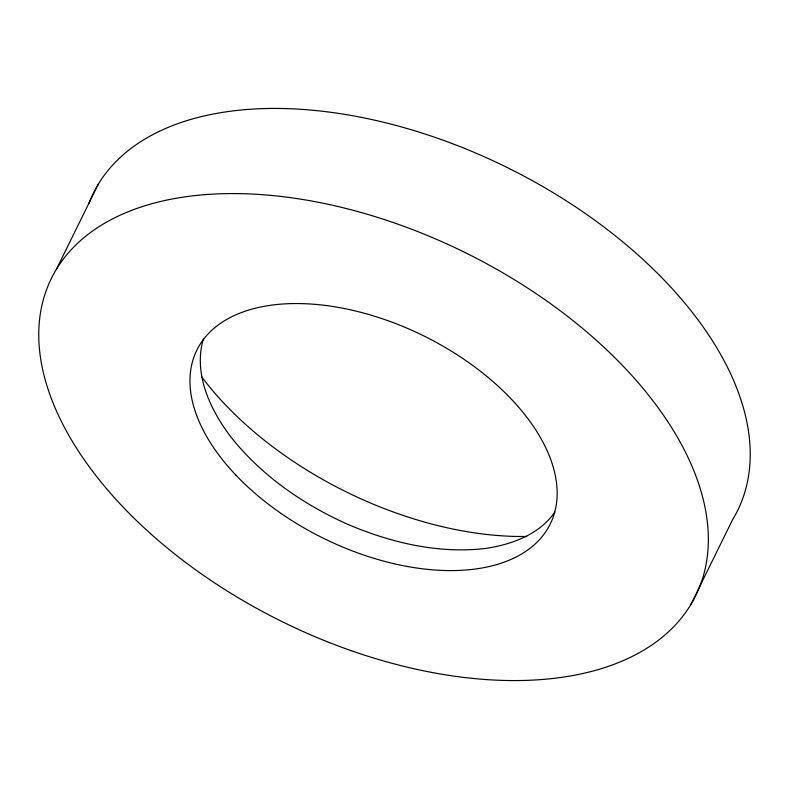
<?xml version="1.0" encoding="UTF-8"?>
<svg xmlns="http://www.w3.org/2000/svg" width="789" height="789" viewBox="0 0 789 789"><rect width="100%" height="100%" fill="white"/><g stroke="black" fill="none" stroke-linecap="round" stroke-linejoin="round"><path stroke-width="1.18" d="M203.306 339.112C193.177 374.085 210.308 409.915 231.177 437.343C261.83 475.895 303.41 504.546 348.136 524.507C391.334 542.842 438.832 554.056 485.906 548.404C511.824 544.459 539.351 534.567 554.795 512.12M56.364 269.384L98.26 184.241M690.74 604.759A359.094 205.968 26.2 0 0 307.73 200.327A359.094 205.968 26.2 0 0 122.187 506.124A359.094 205.968 26.2 0 0 690.74 604.759L732.636 519.616A359.094 205.968 26.2 0 0 505.433 166.657A359.094 205.968 26.2 0 0 88.624 204.085M526.855 536.471A272.215 156.133 26.2 0 1 201.619 376.748M235.714 474.939A196.925 112.945 26.2 0 0 547.497 529.024A196.925 112.945 26.2 0 0 337.455 307.246A196.925 112.945 26.2 0 0 235.714 474.939"/></g></svg>
